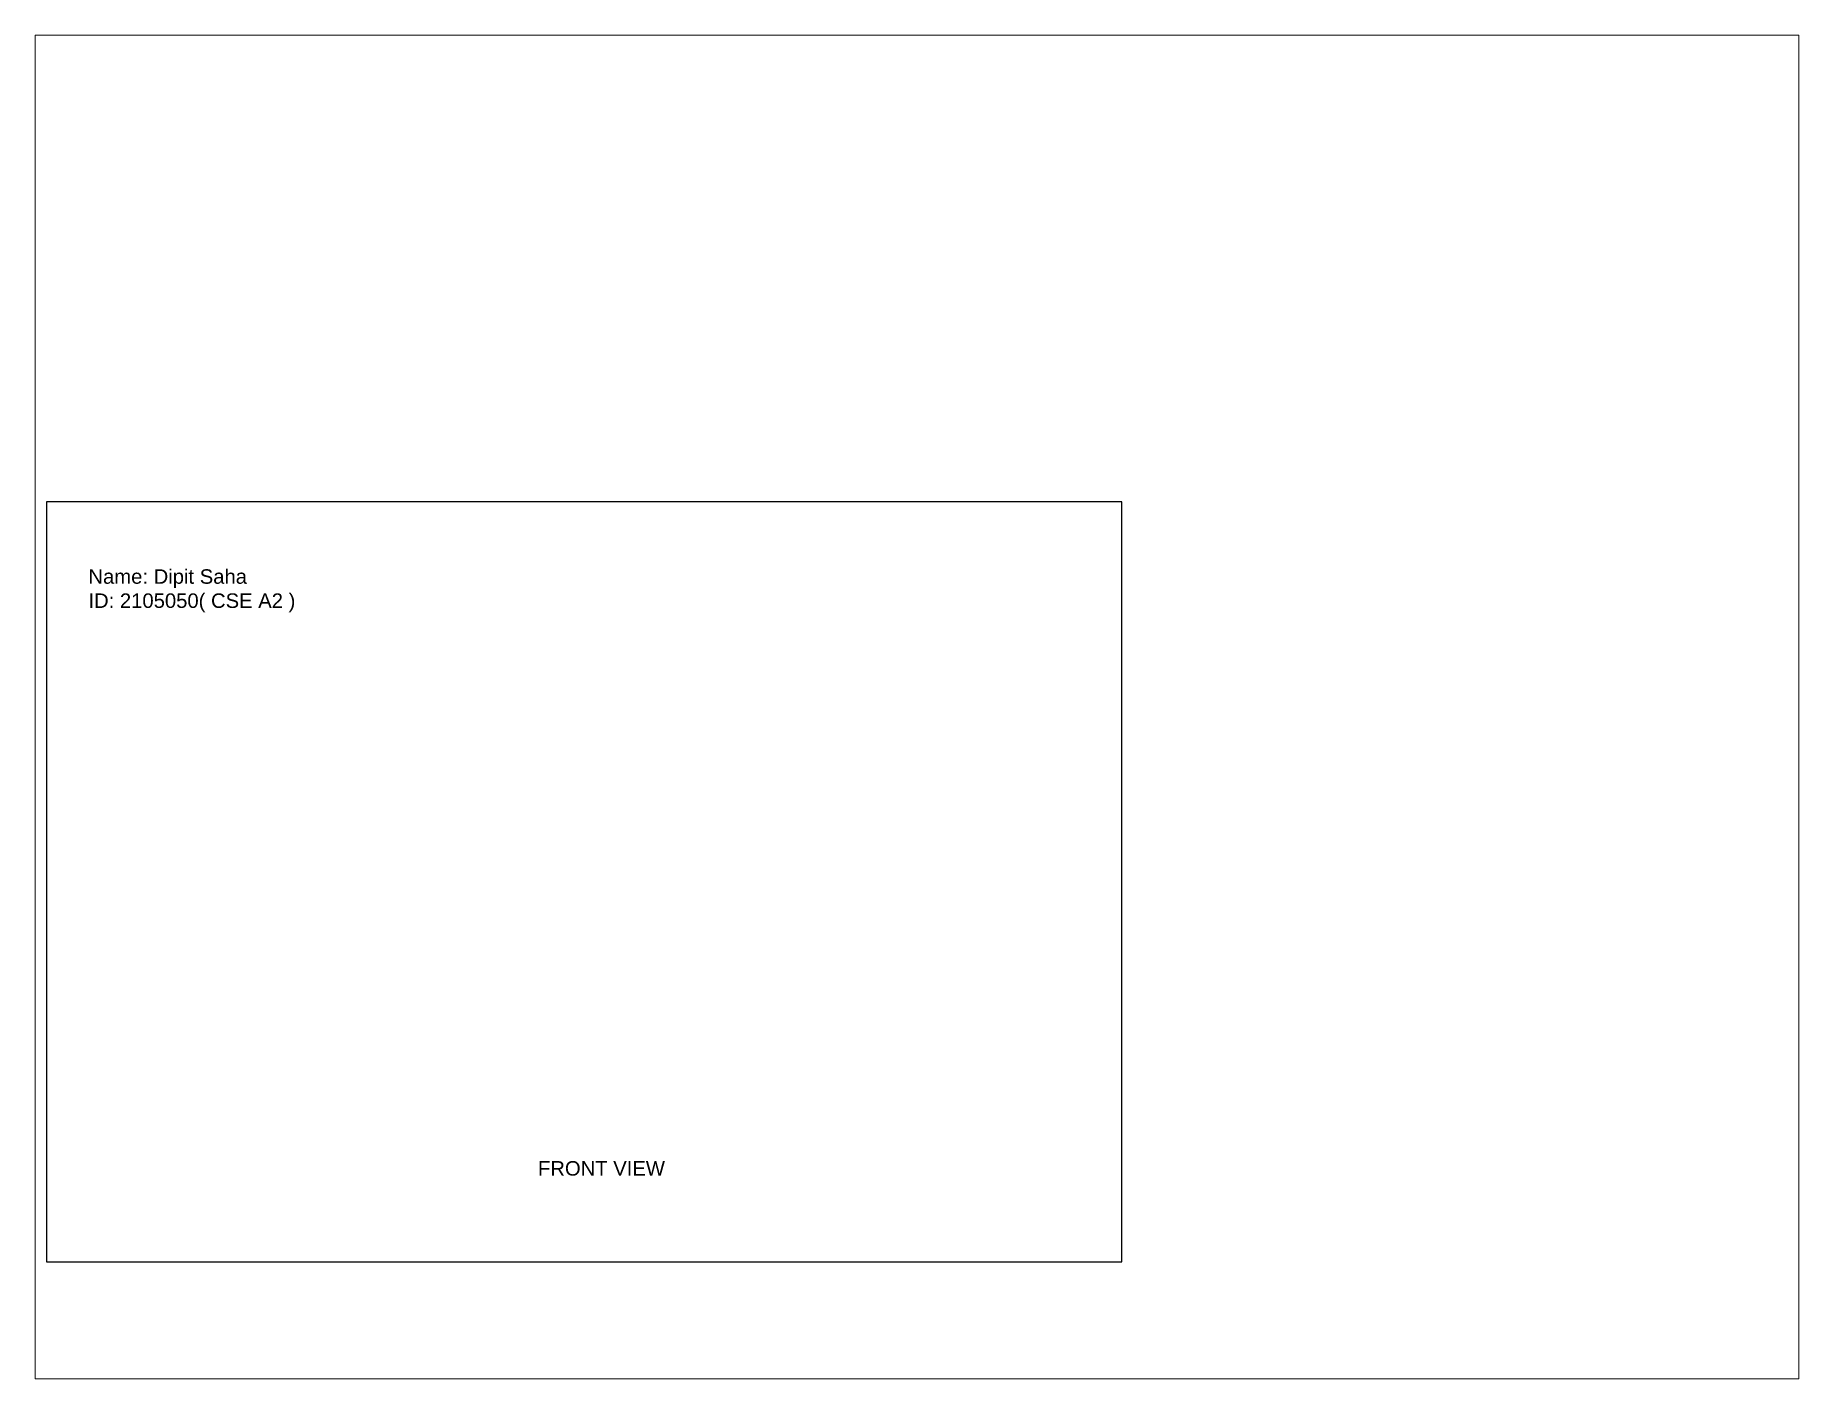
# Paper-space layout 'Layout1' of a CAD drawing. Header units: millimetres. Extents: x 1.05 to 9.45, y 0.8 to 7.2.
# The model-space entities are those that its viewports show. They can reach past a viewport. Long polylines and large blocks are cut down to what shows.
import ezdxf

# ---------------------------------------------------------------- set-up
doc = ezdxf.new("R2010")
doc.units = ezdxf.units.MM
doc.header["$MEASUREMENT"] = 0
doc.styles.get("Standard").update_dxf_attribs({"font": 'arial.ttf'})

msp = doc.modelspace()

# ---------------------------------------------------------------- linework, layer by layer
msp.add_lwpolyline([(0, 0), (297, 0), (297, 210), (0, 210)], close=True)

# ---------------------------------------------------------------- texts
at = {"linetype": 'ByBlock', "insert": (11.6, 191.33), "char_height": 4, "width": 63.2126, "attachment_point": 1}
msp.add_mtext('Name: Dipit Saha\\PID: 2105050( CSE A2 )', dxfattribs=at)
at = {"linetype": 'ByBlock', "insert": (135.75, 27.86), "char_height": 4, "attachment_point": 1}
msp.add_mtext_dynamic_manual_height_columns('FRONT VIEW', width=57, gutter_width=1, heights=[0], dxfattribs=at)

psp = doc.layouts.get("Layout1")

# ---------------------------------------------------------------- viewports
at = {"layer": '0'}
psp.add_viewport(center=(5.25, 4), size=(8.4, 6.4), view_center_point=(240.4361, 153.2915), view_height=371.075918, dxfattribs=at)

doc.saveas('drawing.dxf')
